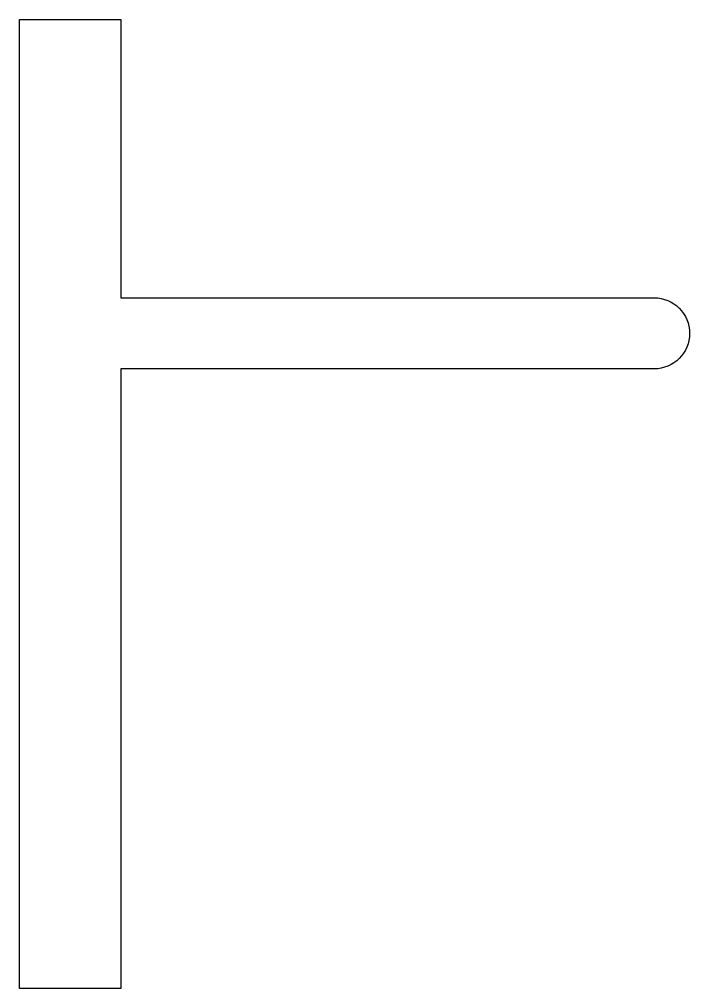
# Model space of a CAD drawing. Extents: x 164.9 to 197.9, y 198.2 to 245.9.
import ezdxf

# ---------------------------------------------------------------- set-up
doc = ezdxf.new("R2010")
doc.units = 0
doc.layers.get('0').update_dxf_attribs({"linetype": 'CONTINUOUS'})

msp = doc.modelspace()

# ---------------------------------------------------------------- linework, layer by layer
msp.add_lwpolyline([(169.882, 198.159), (164.882, 198.159), (164.882, 245.859), (169.882, 245.859), (169.882, 232.159), (196.132, 232.159, -1), (196.132, 228.659), (169.882, 228.659)], format="xyb", close=True)

doc.saveas('drawing.dxf')
